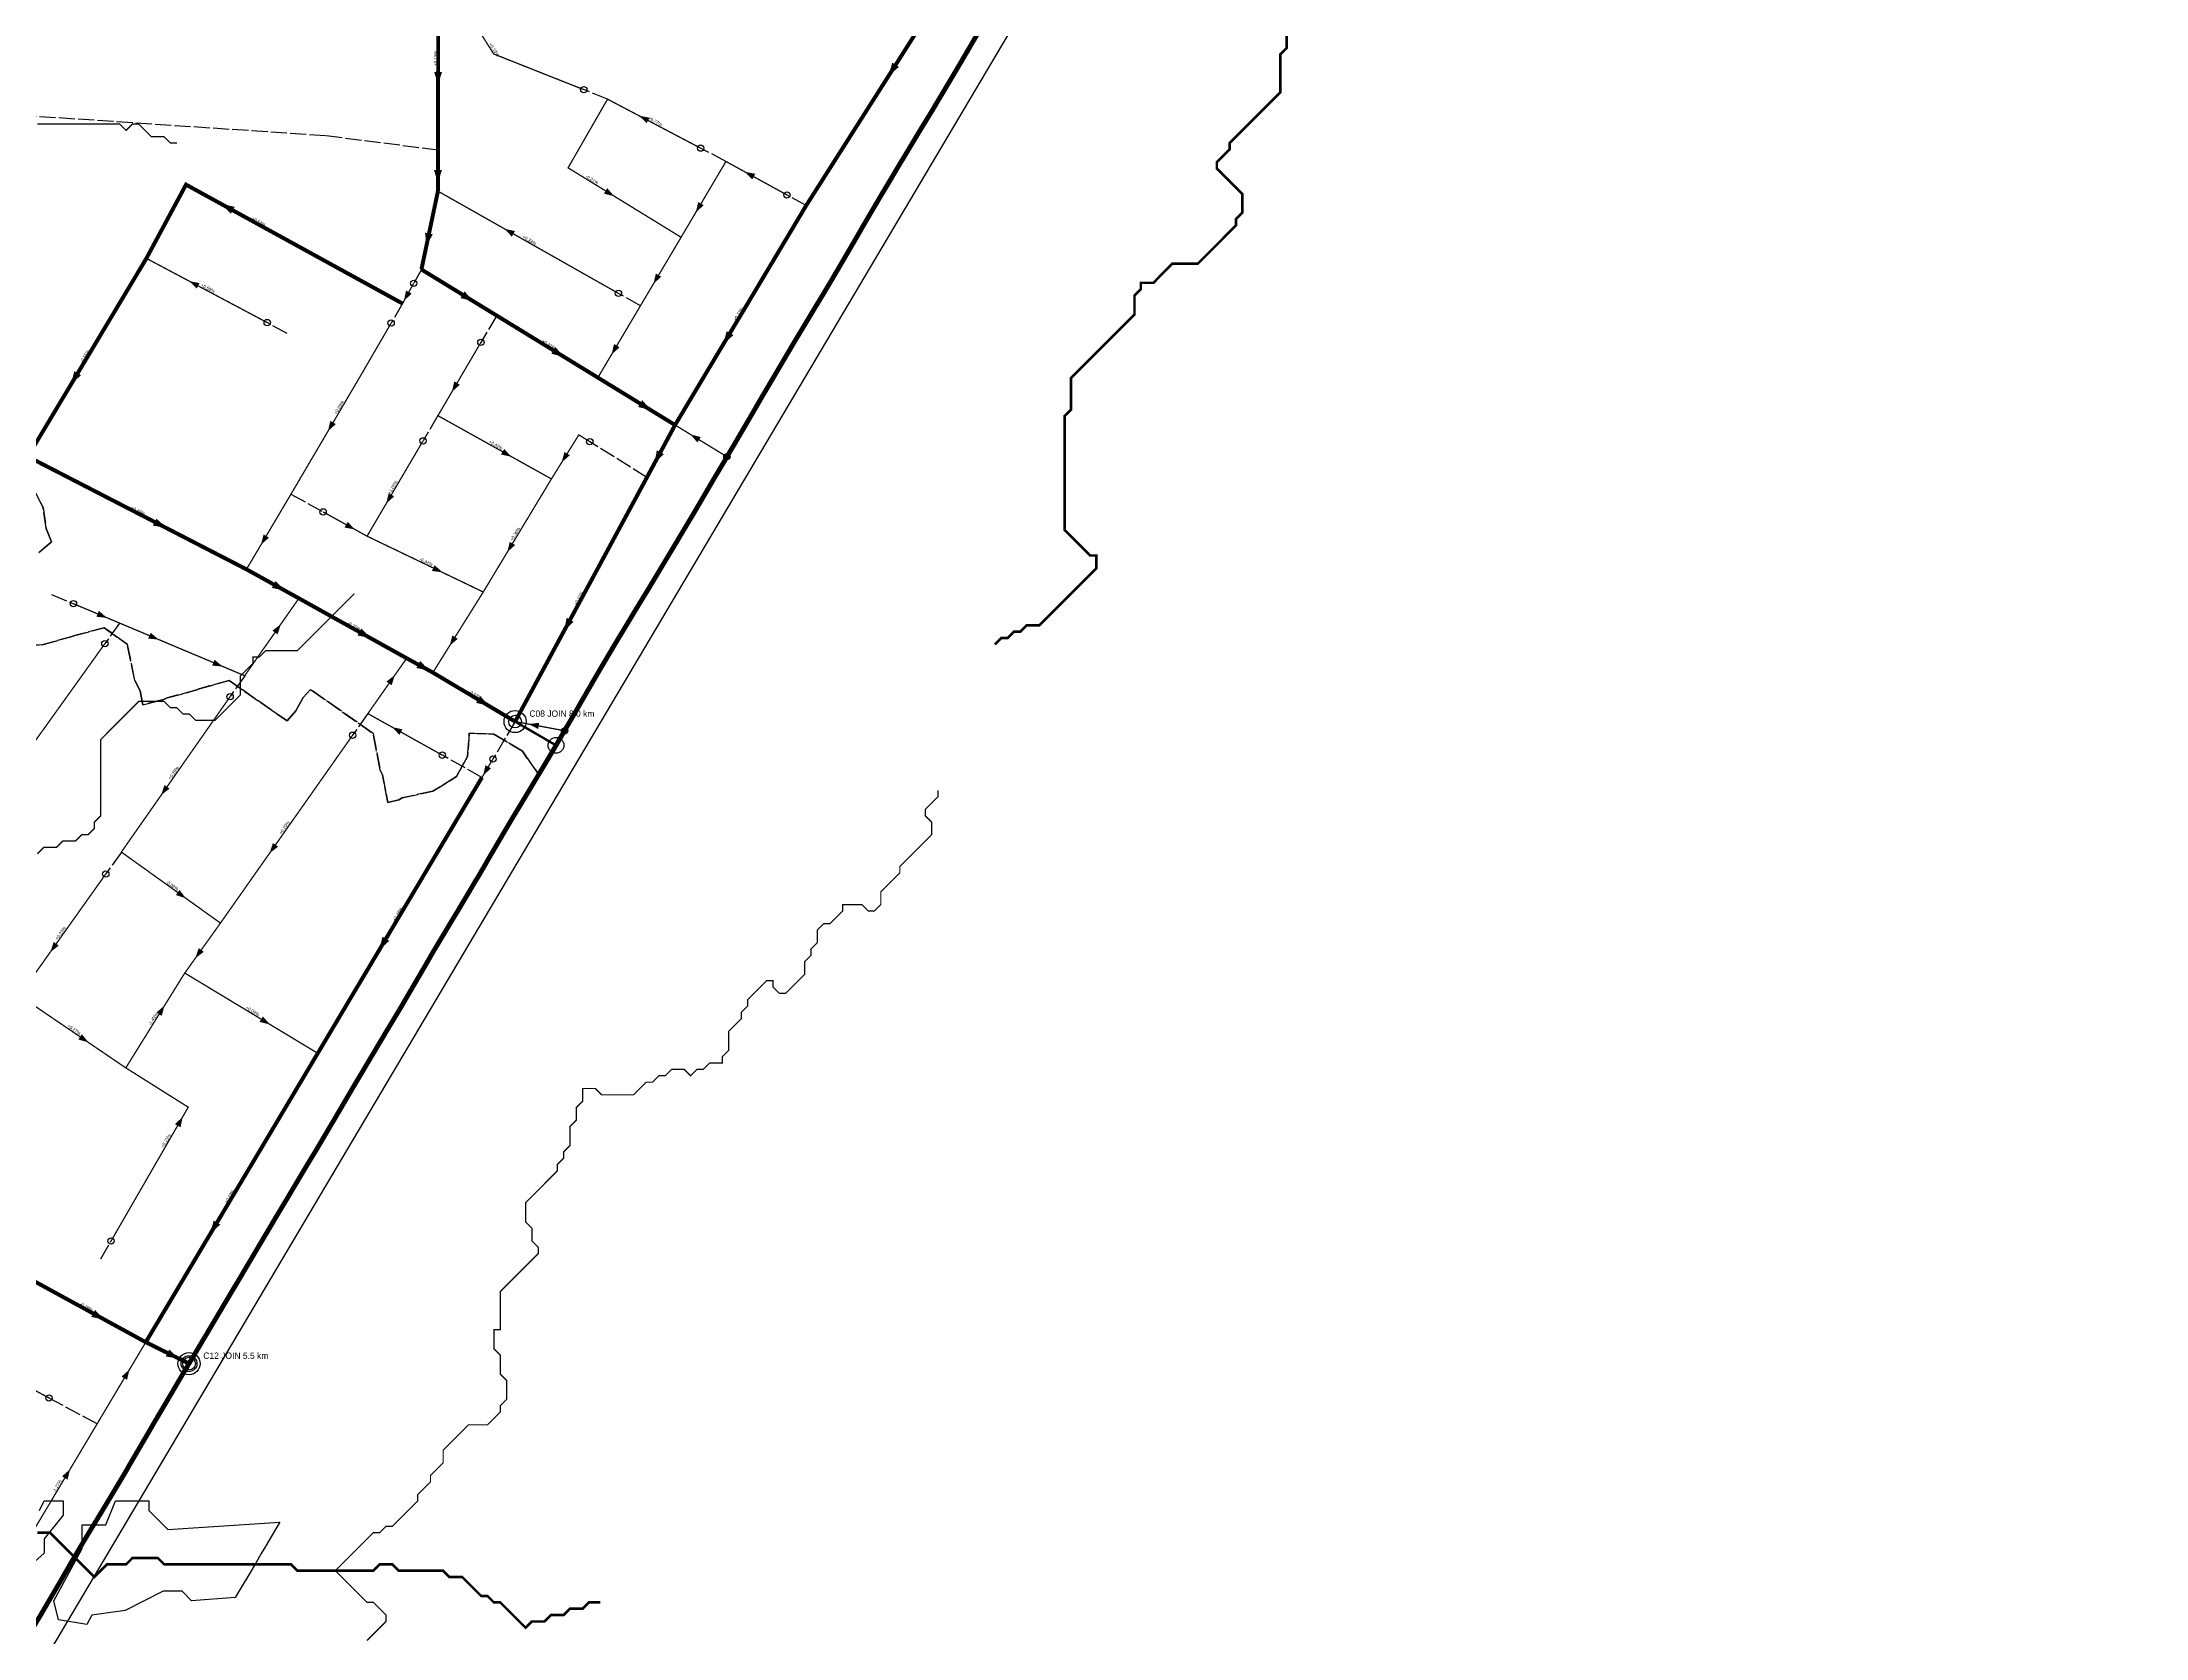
# Model space of a CAD drawing. Header units: metres. Extents: x 442821 to 452274, y 2561971 to 2571293.
# Drawn here: x 447174 to 448502, y 2565934 to 2566940 of the extents above; entities that cross this region are included whole.
import ezdxf
from ezdxf.enums import TextEntityAlignment as Align

# ---------------------------------------------------------------- set-up
doc = ezdxf.new("R2010")
doc.units = ezdxf.units.M
doc.header["$LTSCALE"] = 8
doc.linetypes.add('DASHDOT', pattern=[3.556, 2.54, -0.508, 0, -0.508])
doc.linetypes.add('DASHED', pattern=[1.524, 1.27, -0.254])
for name, color, linetype in [('A_ARROWS', 7, 'Continuous'), ('A_BRANCH', 7, 'Continuous'), ('A_BUILT_2006', 252, 'Continuous'), ('A_CATCHMENTS', 7, 'Continuous'), ('A_ENVELOPE', 3, 'Continuous'), ('A_GRADIENT', 8, 'Continuous'), ('A_HEAD_GAP', 8, 'Continuous'), ('A_HEADS', 8, 'Continuous'), ('A_JOIN_LINK', 6, 'Continuous'), ('A_LATERAL', 7, 'Continuous'), ('A_MAIN_PIPE', 5, 'Continuous'), ('A_OUTLET_LABEL', 7, 'Continuous'), ('A_OUTLETS', 7, 'Continuous'), ('A_STREAMS', 5, 'Continuous'), ('A_SUBMAIN', 7, 'Continuous'), ('A_WADI', 4, 'Continuous')]:
    doc.layers.add(name, color=color, linetype=linetype)

msp = doc.modelspace()

# ---------------------------------------------------------------- linework, layer by layer
at = {"layer": 'A_ARROWS', "color": 1}
for points in [[(447708.6, 2566918.9), (447710.8, 2566927), (447715, 2566924.3)], [(447424.3, 2566913.2), (447421.8, 2566921.2), (447426.8, 2566921.2)], [(447551.1, 2566893.5), (447557.7, 2566892.3), (447555.9, 2566888.8)], [(447424.2, 2566851.3), (447421.7, 2566859.3), (447426.7, 2566859.3)], [(447535.4, 2566842.8), (447528.9, 2566844.4), (447531, 2566847.9)], [(447617.8, 2566858.2), (447624.4, 2566856.9), (447622.5, 2566853.3)], [(447287.8, 2566837.8), (447296, 2566836.1), (447293.6, 2566831.7)], [(447586.9, 2566832.6), (447588.4, 2566839.1), (447591.9, 2566837.1)], [(447416.9, 2566811.5), (447416.1, 2566819.8), (447421, 2566818.8)], [(447466.3, 2566822.2), (447472.8, 2566820.8), (447470.8, 2566817.3)], [(447560.1, 2566787.5), (447561.7, 2566794), (447565.1, 2566792)], [(447267.3, 2566789.3), (447273.8, 2566788), (447272, 2566784.5)], [(447402.7, 2566776.7), (447404.1, 2566783.3), (447407.6, 2566781.4)], [(447446.5, 2566776.5), (447438.4, 2566778.6), (447441, 2566782.8)], [(447604.3, 2566749.6), (447606.3, 2566757.7), (447610.6, 2566755.2)], [(447503.8, 2566741.4), (447495.7, 2566743.5), (447498.3, 2566747.7)], [(447533.8, 2566743), (447535.3, 2566749.6), (447538.8, 2566747.5)], [(447192.8, 2566724.3), (447194.8, 2566732.5), (447199.1, 2566729.9)], [(447433, 2566719.4), (447434.5, 2566726), (447438, 2566723.9)], [(447558.6, 2566707.8), (447550.5, 2566709.9), (447553.1, 2566714.2)], [(447354.8, 2566694.6), (447356.3, 2566701.1), (447359.8, 2566699.1)], [(447583.5, 2566692.6), (447590, 2566690.9), (447587.9, 2566687.5)], [(447470.6, 2566678.5), (447464, 2566679.9), (447466, 2566683.4)], [(447502.3, 2566675), (447504, 2566681.5), (447507.4, 2566679.4)], [(447560.7, 2566674.2), (447562.3, 2566682.5), (447566.7, 2566680.1)], [(447391.6, 2566649), (447393.1, 2566655.5), (447396.6, 2566653.5)], [(447252.7, 2566633.6), (447244.4, 2566635.1), (447246.7, 2566639.5)], [(447371.9, 2566632.6), (447365.3, 2566633.9), (447367.3, 2566637.4)], [(447312.6, 2566623), (447314.2, 2566629.5), (447317.6, 2566627.5)], [(447467.9, 2566618.3), (447469.5, 2566624.8), (447472.9, 2566622.8)], [(447427.1, 2566605.6), (447420.4, 2566606.5), (447422.1, 2566610.1)], [(447327.6, 2566594.1), (447319.4, 2566595.8), (447321.8, 2566600.1)], [(447215.4, 2566576.9), (447208.8, 2566577.6), (447210.3, 2566581.3)], [(447248.1, 2566563.2), (447241.4, 2566563.8), (447243, 2566567.5)], [(447325.1, 2566572.9), (447323.1, 2566566.5), (447319.8, 2566568.8)], [(447381.7, 2566564.1), (447373.5, 2566565.8), (447375.9, 2566570.2)], [(447503.8, 2566568.7), (447505.4, 2566576.9), (447509.8, 2566574.5)], [(447431.6, 2566559.3), (447433.3, 2566565.8), (447436.7, 2566563.7)], [(447288.4, 2566546.2), (447281.8, 2566546.8), (447283.3, 2566550.5)], [(447397, 2566540.7), (447395, 2566534.4), (447391.7, 2566536.7)], [(447418.8, 2566543.6), (447410.6, 2566545.3), (447413, 2566549.7)], [(447456.5, 2566521.3), (447448.3, 2566523.3), (447450.9, 2566527.6)], [(447395.3, 2566508), (447401.8, 2566506.6), (447399.9, 2566503.1)], [(447481.5, 2566509.9), (447488.1, 2566510.7), (447487.4, 2566506.8)]]:
    msp.add_solid(points, dxfattribs=at)
at = {"layer": 'A_ARROWS', "color": 3}
for points in [[(447452.7, 2566477.5), (447454.2, 2566484), (447457.7, 2566482)], [(447249.6, 2566465.1), (447251.7, 2566471.5), (447254.9, 2566469.2)], [(447318, 2566428.5), (447320.1, 2566434.9), (447323.4, 2566432.6)], [(447265.2, 2566400), (447258.9, 2566402.1), (447261.2, 2566405.3)], [(447179.7, 2566366.1), (447181.8, 2566372.5), (447185, 2566370.2)], [(447271.2, 2566362.3), (447273.3, 2566368.6), (447276.5, 2566366.3)], [(447387.3, 2566367.6), (447389.2, 2566375.8), (447393.5, 2566373.2)], [(447251.7, 2566332.4), (447250, 2566325.9), (447246.6, 2566328)], [(447318.2, 2566320.5), (447311.7, 2566322.1), (447313.8, 2566325.5)], [(447203.8, 2566309.1), (447197.4, 2566311), (447199.6, 2566314.3)], [(447263.2, 2566262.2), (447261.8, 2566255.6), (447258.3, 2566257.6)], [(447280.7, 2566188.7), (447282.7, 2566196.8), (447286.9, 2566194.3)], [(447213.7, 2566134.4), (447205.5, 2566136), (447207.9, 2566140.4)], [(447229.6, 2566102.9), (447228.1, 2566096.4), (447224.6, 2566098.4)], [(447260.7, 2566109.8), (447252.5, 2566111.1), (447254.7, 2566115.5)], [(447192.1, 2566039.9), (447190.6, 2566033.4), (447187.1, 2566035.5)]]:
    msp.add_solid(points, dxfattribs=at)
at = {"layer": 'A_BRANCH', "color": 1, "linetype": 'DASHED', "const_width": 0.8}
for points in [[(447516.2, 2566910), (447459.4, 2566932.5), (447424.4, 2566987.8)], [(447538.1, 2566781.5), (447424.2, 2566846)], [(447520, 2566688), (447513.1, 2566692.3), (447495.8, 2566664.5)], [(447351.8, 2566643.7), (447379.5, 2566628.4)], [(447427, 2566490.3), (447380, 2566516.5)]]:
    msp.add_lwpolyline(points, dxfattribs=at)
at = {"layer": 'A_BRANCH', "color": 1, "const_width": 0.8}
for points in [[(447589.9, 2566873.1), (447531.2, 2566904)], [(447644.4, 2566843.6), (447605.9, 2566864.7)], [(447408.9, 2566787.9), (447401.9, 2566775.1)], [(447394.7, 2566762.8), (447375.3, 2566729.4), (447331.5, 2566654.9)], [(447451.3, 2566750.6), (447424.2, 2566704.4)], [(447414.8, 2566688.5), (447379.5, 2566628.4)]]:
    msp.add_lwpolyline(points, dxfattribs=at)
at = {"layer": 'A_BRANCH', "color": 3, "linetype": 'DASHED', "const_width": 0.8}
for points in [[(447214.1, 2566560.6), (447095.2, 2566394.7)], [(447293.1, 2566527.2), (447224.5, 2566429.2)], [(447370.4, 2566502.9), (447287, 2566384.4)], [(447458.9, 2566487.9), (447452, 2566476.3)], [(447214.7, 2566415.4), (447160.2, 2566338.7)], [(447178.9, 2566084.9), (447134.1, 2566109.1)]]:
    msp.add_lwpolyline(points, dxfattribs=at)
at = {"layer": 'A_BUILT_2006', "color": 252}
msp.add_lwpolyline([(444423.4, 2563343.2), (444431.5, 2563355.3), (444572.9, 2563267.8), (444295.2, 2562786.9), (444363.1, 2562577.1), (444377.7, 2562576.5), (444569.2, 2562604), (444800.1, 2562694.3), (445148.7, 2563361.2), (445469.4, 2563197.5), (445714.6, 2563159.3), (445807.5, 2563389.7), (445994.1, 2563715), (446180.6, 2564037.7), (446320.8, 2564284.9), (446551.4, 2564695.1), (447061.6, 2565726.9), (448013.4, 2567331.6), (448231.6, 2567243.7), (448332.3, 2567295.5), (448412.2, 2567436.6), (448449.9, 2567533.1), (448423.2, 2567661.3), (448638.9, 2567714.4)], dxfattribs=at)
at = {"layer": 'A_CATCHMENTS', "color": 1, "linetype": 'DASHED'}
for points in [[(447767, 2566949.3), (447760.8, 2566938.7), (447754.6, 2566928.1), (447748.4, 2566917.6), (447742, 2566906.9), (447735.1, 2566895.3), (447729.3, 2566885.9), (447723.9, 2566876.9), (447716.8, 2566865.1), (447716.6, 2566864.9), (447710.4, 2566854.4), (447704.1, 2566843.9), (447698.8, 2566834.9), (447691.7, 2566822.8), (447689.6, 2566819.1), (447685.6, 2566812.2), (447679.4, 2566801.6), (447673.2, 2566791), (447669.9, 2566785.5), (447667.9, 2566782.1), (447660.5, 2566769.9), (447654.2, 2566759.4), (447649.3, 2566751.3), (447641.7, 2566738.4), (447635.5, 2566727.9), (447628, 2566715.2), (447623.1, 2566706.7), (447616.9, 2566696.1), (447610.7, 2566685.5), (447606.6, 2566678.6), (447606.5, 2566678.5), (447606.3, 2566678), (447598.2, 2566664.4), (447592, 2566653.8), (447585.8, 2566643.2), (447578.9, 2566631.7), (447573.2, 2566622.1), (447566.9, 2566611.6), (447563.6, 2566606.1), (447560.6, 2566601.1), (447557.1, 2566595.3), (447547.8, 2566580.1), (447541.5, 2566569.6), (447535.4, 2566559.5), (447533.3, 2566555.9), (447529, 2566548.7), (447522.8, 2566538.1), (447513.8, 2566522.5), (447510.6, 2566516.9), (447504.4, 2566506.3), (447504.1, 2566505.7), (447498.2, 2566495.6), (447498.1, 2566495.5), (447494.7, 2566489.7), (447493.1, 2566487), (447487.8, 2566478.1), (447477.5, 2566492.8), (447459.4, 2566503.6), (447444, 2566504.1), (447442.9, 2566489.5), (447435.9, 2566476.8), (447421, 2566467.6), (447401.6, 2566463.3), (447399.5, 2566462.2), (447392.5, 2566460.4), (447389.3, 2566477.9), (447387.7, 2566480.9), (447383.3, 2566504), (447343.9, 2566531.7), (447339.1, 2566526.7), (447334.5, 2566518.3), (447329, 2566511.9), (447292.5, 2566537.4), (447273, 2566532), (447272.2, 2566531.4), (447253.5, 2566526.5), (447251.1, 2566525.3), (447238.1, 2566522), (447236.3, 2566530.8), (447232.9, 2566537.4), (447228.1, 2566560.3), (447213.6, 2566570.7), (447194.3, 2566565.5), (447194, 2566565.3), (447174.6, 2566559.9), (447150.3, 2566559.2)], [(447172.5, 2566618.1), (447180.5, 2566624.9), (447177.1, 2566633.3), (447175.1, 2566646.4), (447166.4, 2566663.6)]]:
    msp.add_lwpolyline(points, dxfattribs=at)
at = {"layer": 'A_CATCHMENTS', "color": 3, "linetype": 'DASHED'}
for points in [[(447166.4, 2566663.6), (447175.1, 2566646.4), (447177.1, 2566633.3), (447180.5, 2566624.9), (447172.5, 2566618.1)], [(447150.3, 2566559.2), (447174.6, 2566559.9), (447194, 2566565.3), (447194.3, 2566565.5), (447213.6, 2566570.7), (447228.1, 2566560.3), (447232.9, 2566537.4), (447236.3, 2566530.8), (447238.1, 2566522), (447251.1, 2566525.3), (447253.5, 2566526.5), (447272.2, 2566531.4), (447273, 2566532), (447292.5, 2566537.4), (447329, 2566511.9), (447334.5, 2566518.3), (447339.1, 2566526.7), (447343.9, 2566531.7), (447383.3, 2566504), (447387.7, 2566480.9), (447389.3, 2566477.9), (447392.5, 2566460.4), (447399.5, 2566462.2), (447401.6, 2566463.3), (447421, 2566467.6), (447435.9, 2566476.8), (447442.9, 2566489.5), (447444, 2566504.1), (447459.4, 2566503.6), (447477.5, 2566492.8), (447487.8, 2566478.1), (447485.6, 2566474.5), (447479.3, 2566464), (447477.8, 2566461.5), (447470.8, 2566449.9), (447466.7, 2566443), (447460.5, 2566432.4), (447455.8, 2566424.4), (447454.4, 2566421.9), (447449.4, 2566413.3), (447448.1, 2566411.3), (447444, 2566404.3), (447435.6, 2566390.2), (447435.5, 2566390.1), (447429.2, 2566379.6), (447421.4, 2566366.6), (447416.8, 2566358.6), (447410.6, 2566348), (447404.4, 2566337.4), (447401.2, 2566331.9), (447392.8, 2566317.9), (447391.8, 2566316.3), (447385.5, 2566305.7), (447378.6, 2566294.1), (447377.8, 2566292.7), (447373, 2566284.7), (447366.8, 2566274.2), (447360.6, 2566263.6), (447357.5, 2566258.3), (447355.4, 2566254.8), (447348.1, 2566242.4), (447341.7, 2566231.9), (447336.4, 2566223), (447329.2, 2566210.9), (447322.9, 2566200.4), (447317.2, 2566190.8), (447310.4, 2566179.3), (447304.1, 2566168.7), (447297.9, 2566158.2), (447294.1, 2566151.9), (447285.3, 2566137.1), (447279.1, 2566126.6), (447271.3, 2566113.5), (447269, 2566109.6), (447267.2, 2566106.6), (447266.5, 2566105.5), (447264.2, 2566101.6), (447260.3, 2566095), (447254.1, 2566084.4), (447244.8, 2566068.7), (447241.7, 2566063.3), (447235.5, 2566052.7), (447229.3, 2566042.1), (447226.7, 2566037.5), (447223.1, 2566031.5), (447217.1, 2566021.5), (447210.4, 2566010.4), (447204.3, 2566000.4), (447204, 2565999.9), (447198.3, 2565990.4), (447192.7, 2565980.9), (447191.6, 2565979), (447185.5, 2565968.4), (447179.7, 2565958.5), (447174.2, 2565949.1)]]:
    msp.add_lwpolyline(points, dxfattribs=at)
at = {"layer": 'A_ENVELOPE', "color": 3}
msp.add_lwpolyline([(447767, 2566949.3), (447760.8, 2566938.7), (447754.6, 2566928.1), (447748.4, 2566917.6), (447742, 2566906.9), (447735.1, 2566895.3), (447729.3, 2566885.9), (447723.9, 2566876.9), (447716.8, 2566865.1), (447716.6, 2566864.9), (447710.4, 2566854.4), (447704.1, 2566843.9), (447698.8, 2566834.9), (447691.7, 2566822.8), (447689.6, 2566819.1), (447685.6, 2566812.2), (447679.4, 2566801.6), (447673.2, 2566791), (447669.9, 2566785.5), (447667.9, 2566782.1), (447660.5, 2566769.9), (447654.2, 2566759.4), (447649.3, 2566751.3), (447641.7, 2566738.4), (447635.5, 2566727.9), (447628, 2566715.2), (447623.1, 2566706.7), (447616.9, 2566696.1), (447610.7, 2566685.5), (447606.6, 2566678.6), (447606.5, 2566678.5), (447606.3, 2566678), (447598.2, 2566664.4), (447592, 2566653.8), (447585.8, 2566643.2), (447578.9, 2566631.7), (447573.2, 2566622.1), (447566.9, 2566611.6), (447563.6, 2566606.1), (447560.6, 2566601.1), (447557.1, 2566595.3), (447547.8, 2566580.1), (447541.5, 2566569.6), (447535.4, 2566559.5), (447533.3, 2566555.9), (447529, 2566548.7), (447522.8, 2566538.1), (447513.8, 2566522.5), (447510.6, 2566516.9), (447504.4, 2566506.3), (447504.1, 2566505.7), (447498.2, 2566495.6), (447498.1, 2566495.5), (447494.7, 2566489.7), (447493.1, 2566487), (447485.6, 2566474.5), (447479.3, 2566464), (447477.8, 2566461.5), (447470.8, 2566449.9), (447466.7, 2566443), (447460.5, 2566432.4), (447455.8, 2566424.4), (447454.4, 2566421.9), (447449.4, 2566413.3), (447448.1, 2566411.3), (447444, 2566404.3), (447435.6, 2566390.2), (447435.5, 2566390.1), (447429.2, 2566379.6), (447421.4, 2566366.6), (447416.8, 2566358.6), (447410.6, 2566348), (447404.4, 2566337.4), (447401.2, 2566331.9), (447392.8, 2566317.9), (447391.8, 2566316.3), (447385.5, 2566305.7), (447378.6, 2566294.1), (447377.8, 2566292.7), (447373, 2566284.7), (447366.8, 2566274.2), (447360.6, 2566263.6), (447357.5, 2566258.3), (447355.4, 2566254.8), (447348.1, 2566242.4), (447341.7, 2566231.9), (447336.4, 2566223), (447329.2, 2566210.9), (447322.9, 2566200.4), (447317.2, 2566190.8), (447310.4, 2566179.3), (447304.1, 2566168.7), (447297.9, 2566158.2), (447294.1, 2566151.9), (447285.3, 2566137.1), (447279.1, 2566126.6), (447271.3, 2566113.5), (447269, 2566109.6), (447267.2, 2566106.6), (447266.5, 2566105.5), (447264.2, 2566101.6), (447260.3, 2566095), (447254.1, 2566084.4), (447244.8, 2566068.7), (447241.7, 2566063.3), (447235.5, 2566052.7), (447229.3, 2566042.1), (447226.7, 2566037.5), (447223.1, 2566031.5), (447217.1, 2566021.5), (447210.4, 2566010.4), (447204.3, 2566000.4), (447204, 2565999.9), (447198.3, 2565990.4), (447192.7, 2565980.9), (447191.6, 2565979), (447185.5, 2565968.4), (447179.7, 2565958.5), (447174.2, 2565949.1)], dxfattribs=at)
at = {"layer": 'A_HEAD_GAP', "color": 8, "linetype": 'DASHED'}
for points in [[(447424.3, 2566871.8), (447353.3, 2566880.9), (447101.9, 2566897.7), (447040.1, 2566900.2)], [(447531.2, 2566904), (447516.2, 2566910)], [(447605.9, 2566864.7), (447589.9, 2566873.1)], [(447656.5, 2566836.9), (447644.4, 2566843.6)], [(447413.8, 2566796.6), (447408.9, 2566787.9)], [(447551.9, 2566773.6), (447538.1, 2566781.5)], [(447401.9, 2566775.1), (447394.7, 2566762.8)], [(447461.3, 2566767.5), (447451.3, 2566750.6)], [(447329.1, 2566756.3), (447316.5, 2566763.1)], [(447424.2, 2566704.4), (447414.8, 2566688.5)], [(447556, 2566665.4), (447520, 2566688)], [(447331.5, 2566654.9), (447351.8, 2566643.7)], [(447180.5, 2566591.6), (447194.3, 2566585.8)], [(447223.4, 2566573.6), (447214.1, 2566560.6)], [(447302.3, 2566540.4), (447293.1, 2566527.2)], [(447380, 2566516.5), (447370.4, 2566502.9)], [(447472.9, 2566511.5), (447458.9, 2566487.9)], [(447452, 2566476.3), (447427, 2566490.3)], [(447224.5, 2566429.2), (447214.7, 2566415.4)], [(447211.5, 2566172.6), (447218, 2566183.9)], [(447209.2, 2566068.6), (447178.9, 2566084.9)]]:
    msp.add_lwpolyline(points, dxfattribs=at)
at = {"layer": 'A_HEADS', "color": 1}
for centre in [(447516.2, 2566910), (447589.9, 2566873.1), (447644.4, 2566843.6), (447408.9, 2566787.9), (447538.1, 2566781.5), (447316.5, 2566763.1), (447394.7, 2566762.8), (447451.3, 2566750.6), (447414.8, 2566688.5), (447520, 2566688), (447606.5, 2566678.5), (447351.8, 2566643.7), (447194.3, 2566585.8), (447504.1, 2566505.7), (447427, 2566490.3)]:
    msp.add_circle(centre, 2, dxfattribs=at)
at = {"layer": 'A_HEADS', "color": 3}
for centre in [(447214.1, 2566560.6), (447293.1, 2566527.2), (447370.4, 2566502.9), (447458.9, 2566487.9), (447214.7, 2566415.4), (447218, 2566183.9), (447178.9, 2566084.9)]:
    msp.add_circle(centre, 2, dxfattribs=at)
at = {"layer": 'A_JOIN_LINK', "color": 6, "const_width": 1.5}
for points in [[(447472.9, 2566511.5), (447498.7, 2566496.5)], [(447267.2, 2566106.6), (447267.2, 2566106.6)]]:
    msp.add_lwpolyline(points, dxfattribs=at)
at = {"layer": 'A_JOIN_LINK', "color": 6}
for centre in [(447498.7, 2566496.5), (447267.2, 2566106.6)]:
    msp.add_circle(centre, 5, dxfattribs=at)
at = {"layer": 'A_LATERAL', "color": 1, "linetype": 'DASHDOT', "const_width": 0.8}
for points in [[(447531.2, 2566904), (447506.3, 2566860.7), (447577.6, 2566816.9)], [(447379.5, 2566628.4), (447452.8, 2566593.2)], [(447302.3, 2566540.4), (447336.5, 2566589.2)], [(447223.4, 2566573.6), (447258.5, 2566558.8)], [(447380, 2566516.5), (447404.5, 2566551.4)]]:
    msp.add_lwpolyline(points, dxfattribs=at)
at = {"layer": 'A_LATERAL', "color": 1, "const_width": 0.8}
for points in [[(447605.9, 2566864.7), (447577.6, 2566816.9)], [(447316.5, 2566763.1), (447240.3, 2566803.6)], [(447606.5, 2566678.5), (447573.8, 2566698.5)], [(447194.3, 2566585.8), (447223.4, 2566573.6)], [(447258.5, 2566558.8), (447302.3, 2566540.4)], [(447504.1, 2566505.7), (447472.9, 2566511.5)]]:
    msp.add_lwpolyline(points, dxfattribs=at)
at = {"layer": 'A_LATERAL', "color": 1, "linetype": 'DASHED', "const_width": 0.8}
for points in [[(447577.6, 2566816.9), (447551.9, 2566773.6)], [(447551.9, 2566773.6), (447525.1, 2566728.4)], [(447424.2, 2566704.4), (447495.8, 2566664.5)], [(447495.8, 2566664.5), (447452.8, 2566593.2)], [(447331.5, 2566654.9), (447303.4, 2566607.5)], [(447452.8, 2566593.2), (447421, 2566542.4)]]:
    msp.add_lwpolyline(points, dxfattribs=at)
at = {"layer": 'A_LATERAL', "color": 3, "linetype": 'DASHDOT', "const_width": 0.8}
for points in [[(447224.5, 2566429.2), (447287, 2566384.4)], [(447227.3, 2566293.1), (447264.5, 2566352.9)], [(447209.2, 2566068.6), (447239.9, 2566120.1)], [(447161.4, 2565988.4), (447209.2, 2566068.6)]]:
    msp.add_lwpolyline(points, dxfattribs=at)
at = {"layer": 'A_LATERAL', "color": 3, "linetype": 'DASHED', "const_width": 0.8}
for points in [[(447287, 2566384.4), (447264.5, 2566352.9)], [(447264.5, 2566352.9), (447348.4, 2566302.3)], [(447160.2, 2566338.7), (447227.3, 2566293.1)], [(447218, 2566183.9), (447266.7, 2566268.3), (447227.3, 2566293.1)]]:
    msp.add_lwpolyline(points, dxfattribs=at)
at = {"layer": 'A_MAIN_PIPE', "color": 5, "const_width": 3}
msp.add_lwpolyline([(447767, 2566949.3), (447760.8, 2566938.7), (447754.6, 2566928.1), (447748.4, 2566917.6), (447742, 2566906.9), (447735.1, 2566895.3), (447729.3, 2566885.9), (447723.9, 2566876.9), (447716.8, 2566865.1), (447716.6, 2566864.9), (447710.4, 2566854.4), (447704.1, 2566843.9), (447698.8, 2566834.9), (447691.7, 2566822.8), (447689.6, 2566819.1), (447685.6, 2566812.2), (447679.4, 2566801.6), (447673.2, 2566791), (447669.9, 2566785.5), (447667.9, 2566782.1), (447660.5, 2566769.9), (447654.2, 2566759.4), (447649.3, 2566751.3), (447641.7, 2566738.4), (447635.5, 2566727.9), (447628, 2566715.2), (447623.1, 2566706.7), (447616.9, 2566696.1), (447610.7, 2566685.5), (447606.6, 2566678.6), (447606.3, 2566678), (447598.2, 2566664.4), (447592, 2566653.8), (447585.8, 2566643.2), (447578.9, 2566631.7), (447573.2, 2566622.1), (447566.9, 2566611.6), (447563.6, 2566606.1), (447560.6, 2566601.1), (447557.1, 2566595.3), (447547.8, 2566580.1), (447541.5, 2566569.6), (447535.4, 2566559.5), (447533.3, 2566555.9), (447529, 2566548.7), (447522.8, 2566538.1), (447513.8, 2566522.5), (447510.6, 2566516.9), (447504.4, 2566506.3), (447498.2, 2566495.6), (447498.1, 2566495.5), (447494.7, 2566489.7), (447493.1, 2566487), (447485.6, 2566474.5), (447479.3, 2566464), (447477.8, 2566461.5), (447470.8, 2566449.9), (447466.7, 2566443), (447460.5, 2566432.4), (447455.8, 2566424.4), (447454.4, 2566421.9), (447449.4, 2566413.3), (447448.1, 2566411.3), (447444, 2566404.3), (447435.6, 2566390.2), (447435.5, 2566390.1), (447429.2, 2566379.6), (447421.4, 2566366.6), (447416.8, 2566358.6), (447410.6, 2566348), (447404.4, 2566337.4), (447401.2, 2566331.9), (447392.8, 2566317.9), (447391.8, 2566316.3), (447385.5, 2566305.7), (447378.6, 2566294.1), (447377.8, 2566292.7), (447373, 2566284.7), (447366.8, 2566274.2), (447360.6, 2566263.6), (447357.5, 2566258.3), (447355.4, 2566254.8), (447348.1, 2566242.4), (447341.7, 2566231.9), (447336.4, 2566223), (447329.2, 2566210.9), (447322.9, 2566200.4), (447317.2, 2566190.8), (447310.4, 2566179.3), (447304.1, 2566168.7), (447297.9, 2566158.2), (447294.1, 2566151.9), (447285.3, 2566137.1), (447279.1, 2566126.6), (447271.3, 2566113.5), (447269, 2566109.6), (447266.5, 2566105.5), (447264.2, 2566101.6), (447260.3, 2566095), (447254.1, 2566084.4), (447244.8, 2566068.7), (447241.7, 2566063.3), (447235.5, 2566052.7), (447229.3, 2566042.1), (447226.7, 2566037.5), (447223.1, 2566031.5), (447217.1, 2566021.5), (447210.4, 2566010.4), (447204.3, 2566000.4), (447204, 2565999.9), (447198.3, 2565990.4), (447192.7, 2565980.9), (447191.6, 2565979), (447185.5, 2565968.4), (447179.7, 2565958.5), (447174.2, 2565949.1), (447173, 2565947.1), (447166.7, 2565936.6)], dxfattribs=at)
at = {"layer": 'A_OUTLETS', "color": 5}
for centre, radius in [((447472.9, 2566511.5), 7), ((447472.9, 2566511.5), 4), ((447267.2, 2566106.6), 7), ((447267.2, 2566106.6), 4)]:
    msp.add_circle(centre, radius, dxfattribs=at)
at = {"layer": 'A_STREAMS', "color": 5}
for points, const_width in [([(447959.6, 2566944.3), (447959.6, 2566940.3), (447959.6, 2566936.3), (447955.6, 2566932.3), (447955.6, 2566928.3), (447955.6, 2566924.3), (447955.6, 2566920.3), (447955.6, 2566916.3), (447955.6, 2566912.3), (447955.6, 2566908.3), (447951.6, 2566904.3), (447947.6, 2566900.3), (447943.6, 2566896.3), (447939.6, 2566892.3), (447935.6, 2566888.3), (447931.6, 2566884.3), (447927.6, 2566880.3), (447923.6, 2566876.3), (447923.6, 2566872.3), (447919.6, 2566868.3), (447915.6, 2566864.3), (447915.6, 2566860.3), (447919.6, 2566856.3), (447923.6, 2566852.3), (447927.6, 2566848.3), (447931.6, 2566844.3), (447931.6, 2566840.3), (447931.6, 2566836.3), (447931.6, 2566832.3), (447927.6, 2566828.3), (447927.6, 2566824.3), (447923.6, 2566820.3), (447919.6, 2566816.3), (447915.6, 2566812.3), (447911.6, 2566808.3), (447907.6, 2566804.3), (447903.6, 2566800.3), (447899.6, 2566800.3), (447895.6, 2566800.3), (447891.6, 2566800.3), (447887.6, 2566800.3), (447883.6, 2566796.3), (447879.6, 2566792.3), (447875.6, 2566788.2), (447871.6, 2566788.2), (447867.6, 2566788.2), (447867.6, 2566784.2), (447863.6, 2566780.2), (447863.6, 2566776.2), (447863.6, 2566772.2), (447863.6, 2566768.2), (447859.6, 2566764.2), (447855.6, 2566760.2), (447851.6, 2566756.2), (447847.6, 2566752.2), (447843.6, 2566748.2), (447839.6, 2566744.2), (447835.6, 2566740.2), (447831.6, 2566736.2), (447827.6, 2566732.2), (447823.6, 2566728.2), (447823.6, 2566724.2), (447823.6, 2566720.2), (447823.6, 2566716.2), (447823.6, 2566712.2), (447823.6, 2566708.2), (447819.6, 2566704.2), (447819.6, 2566700.2), (447819.6, 2566696.2), (447819.6, 2566692.2), (447819.6, 2566688.2), (447819.6, 2566684.2), (447819.6, 2566680.2), (447819.6, 2566676.2), (447819.6, 2566672.2), (447819.6, 2566668.2), (447819.6, 2566664.2), (447819.6, 2566660.2), (447819.6, 2566656.2), (447819.6, 2566652.2), (447819.6, 2566648.2), (447819.6, 2566644.2), (447819.6, 2566640.2), (447819.6, 2566636.2), (447819.6, 2566632.2), (447823.6, 2566628.2), (447827.6, 2566624.2), (447831.6, 2566620.2), (447835.6, 2566616.2), (447839.6, 2566616.2), (447839.6, 2566612.2), (447839.6, 2566608.2), (447835.6, 2566604.2), (447831.6, 2566600.2), (447827.6, 2566596.2), (447823.6, 2566592.2), (447819.6, 2566588.2), (447815.6, 2566584.2), (447811.6, 2566580.2), (447807.6, 2566576.2), (447803.6, 2566572.2), (447799.6, 2566572.2), (447795.6, 2566572.2), (447791.6, 2566568.2), (447787.6, 2566568.2), (447783.6, 2566564.2), (447779.6, 2566564.2), (447775.6, 2566560.2)], 1.6), ([(447259.5, 2566876.3), (447255.5, 2566876.3), (447251.5, 2566880.3), (447247.5, 2566880.3), (447243.5, 2566880.3), (447239.5, 2566884.3), (447235.5, 2566888.3), (447231.5, 2566888.3), (447227.5, 2566884.3), (447223.5, 2566888.3), (447219.5, 2566888.3), (447215.5, 2566888.3), (447211.5, 2566888.3), (447207.5, 2566888.3), (447203.5, 2566888.3), (447199.5, 2566888.3), (447195.5, 2566888.3), (447191.5, 2566888.3), (447187.5, 2566888.3), (447183.5, 2566888.3), (447179.5, 2566888.3), (447175.5, 2566888.3), (447171.5, 2566888.3)], 0.8), ([(447371.5, 2566592.2), (447367.5, 2566588.2), (447363.5, 2566584.2), (447359.5, 2566580.2), (447355.5, 2566576.2), (447351.5, 2566572.2), (447347.5, 2566568.2), (447343.5, 2566564.2), (447339.5, 2566560.2), (447335.5, 2566556.2), (447331.5, 2566556.2), (447327.5, 2566556.2), (447323.5, 2566556.2), (447319.5, 2566556.2), (447315.5, 2566556.2), (447311.5, 2566552.2), (447307.5, 2566552.2), (447307.5, 2566548.2), (447303.5, 2566544.2), (447299.5, 2566540.2), (447299.5, 2566536.2), (447299.5, 2566532.2), (447299.5, 2566528.2), (447295.5, 2566524.2), (447291.5, 2566520.2), (447287.5, 2566516.2), (447283.5, 2566512.2), (447279.5, 2566512.2), (447275.5, 2566512.2), (447271.5, 2566512.2), (447267.5, 2566516.2), (447263.5, 2566516.2), (447259.5, 2566520.2), (447255.5, 2566520.2), (447251.5, 2566524.2), (447247.5, 2566524.2), (447243.5, 2566524.2), (447239.5, 2566524.2), (447235.5, 2566524.2), (447231.5, 2566520.2), (447227.5, 2566516.2), (447223.5, 2566512.2), (447219.5, 2566508.2), (447215.5, 2566504.2), (447211.5, 2566500.1), (447211.5, 2566496.1), (447211.5, 2566492.1), (447211.5, 2566488.1), (447211.5, 2566484.1), (447211.5, 2566480.1), (447211.5, 2566476.1), (447211.5, 2566472.1), (447211.5, 2566468.1), (447211.5, 2566464.1), (447211.5, 2566460.1), (447211.5, 2566456.1), (447211.5, 2566452.1), (447207.5, 2566448.1), (447207.5, 2566444.1), (447203.5, 2566440.1), (447199.5, 2566440.1), (447195.5, 2566436.1), (447191.5, 2566436.1), (447187.5, 2566436.1), (447183.5, 2566432.1), (447179.5, 2566432.1), (447175.5, 2566432.1), (447171.5, 2566428.1)], 0.8), ([(447739.6, 2566468.1), (447739.6, 2566464.1), (447735.6, 2566460.1), (447731.6, 2566456.1), (447731.6, 2566452.1), (447735.6, 2566448.1), (447735.6, 2566444.1), (447735.6, 2566440.1), (447731.6, 2566436.1), (447727.6, 2566432.1), (447723.6, 2566428.1), (447719.6, 2566424.1), (447715.6, 2566420.1), (447715.6, 2566416.1), (447711.6, 2566412.1), (447707.6, 2566408.1), (447703.6, 2566404.1), (447703.6, 2566400.1), (447703.6, 2566396.1), (447699.6, 2566392.1), (447695.6, 2566392.1), (447691.6, 2566396.1), (447687.6, 2566396.1), (447683.6, 2566396.1), (447679.6, 2566396.1), (447679.6, 2566392.1), (447675.6, 2566388.1), (447671.6, 2566384.1), (447667.6, 2566384.1), (447663.6, 2566380.1), (447663.6, 2566376.1), (447663.6, 2566372.1), (447659.6, 2566368.1), (447659.6, 2566364.1), (447655.6, 2566360.1), (447655.6, 2566356.1), (447655.6, 2566352.1), (447651.6, 2566348.1), (447647.6, 2566344.1), (447643.6, 2566340.1), (447639.6, 2566340.1), (447635.6, 2566344.1), (447635.6, 2566348.1), (447631.6, 2566348.1), (447627.6, 2566344.1), (447623.6, 2566340.1), (447619.6, 2566336.1), (447619.6, 2566332.1), (447615.6, 2566328.1), (447615.6, 2566324.1), (447611.6, 2566320.1), (447607.6, 2566316.1), (447607.6, 2566312.1), (447607.6, 2566308.1), (447607.6, 2566304.1), (447603.6, 2566300.1), (447603.6, 2566296.1), (447599.6, 2566296.1), (447595.6, 2566296.1), (447591.6, 2566292.1), (447587.6, 2566292.1), (447583.6, 2566288.1), (447579.6, 2566292.1), (447575.6, 2566292.1), (447571.6, 2566292.1), (447567.6, 2566288.1), (447563.6, 2566288.1), (447559.6, 2566284.1), (447555.6, 2566284.1), (447551.6, 2566280.1), (447547.6, 2566276.1), (447543.6, 2566276.1), (447539.6, 2566276.1), (447535.5, 2566276.1), (447531.5, 2566276.1), (447527.5, 2566276.1), (447523.5, 2566280.1), (447519.5, 2566280.1), (447515.5, 2566280.1), (447515.5, 2566276.1), (447515.5, 2566272.1), (447511.5, 2566268.1), (447511.5, 2566264.1), (447511.5, 2566260.1), (447507.5, 2566256.1), (447507.5, 2566252.1), (447507.5, 2566248.1), (447507.5, 2566244.1), (447503.5, 2566240.1), (447503.5, 2566236.1), (447499.5, 2566232.1), (447499.5, 2566228.1), (447495.5, 2566224.1), (447491.5, 2566220.1), (447487.5, 2566216), (447483.5, 2566212), (447479.5, 2566208), (447479.5, 2566204), (447479.5, 2566200), (447479.5, 2566196), (447483.5, 2566192), (447483.5, 2566188), (447483.5, 2566184), (447487.5, 2566180), (447487.5, 2566176), (447483.5, 2566172), (447479.5, 2566168), (447475.5, 2566164), (447471.5, 2566160), (447467.5, 2566156), (447463.5, 2566152), (447463.5, 2566148), (447463.5, 2566144), (447463.5, 2566140), (447463.5, 2566136), (447463.5, 2566132), (447463.5, 2566128), (447459.5, 2566128), (447459.5, 2566124), (447459.5, 2566120), (447459.5, 2566116), (447463.5, 2566112), (447463.5, 2566108), (447463.5, 2566104), (447463.5, 2566100), (447467.5, 2566096), (447467.5, 2566092), (447467.5, 2566088), (447467.5, 2566084), (447463.5, 2566080), (447463.5, 2566076), (447459.5, 2566072), (447455.5, 2566068), (447451.5, 2566068), (447447.5, 2566068), (447443.5, 2566068), (447439.5, 2566064), (447435.5, 2566060), (447431.5, 2566056), (447427.5, 2566052), (447427.5, 2566048), (447427.5, 2566044), (447423.5, 2566040), (447419.5, 2566036), (447419.5, 2566032), (447415.5, 2566028), (447411.5, 2566024), (447411.5, 2566020), (447407.5, 2566016), (447403.5, 2566012), (447399.5, 2566008), (447395.5, 2566004), (447391.5, 2566004), (447387.5, 2566000), (447383.5, 2566000), (447379.5, 2565996), (447375.5, 2565992), (447371.5, 2565988), (447367.5, 2565984), (447363.5, 2565980), (447359.5, 2565976)], 0.8), ([(447359.5, 2565976), (447355.5, 2565976), (447351.5, 2565976), (447347.5, 2565976), (447343.5, 2565976), (447339.5, 2565976), (447335.5, 2565976), (447331.5, 2565980), (447327.5, 2565980), (447323.5, 2565980), (447319.5, 2565980), (447315.5, 2565980), (447311.5, 2565980), (447307.5, 2565980), (447303.5, 2565980), (447299.5, 2565980), (447295.5, 2565980), (447291.5, 2565980), (447287.5, 2565980), (447283.5, 2565980), (447279.5, 2565980), (447275.5, 2565980), (447271.5, 2565980), (447267.5, 2565980), (447263.5, 2565980), (447259.5, 2565980), (447255.5, 2565980), (447251.5, 2565980), (447247.5, 2565984), (447243.5, 2565984), (447239.5, 2565984), (447235.5, 2565984), (447231.5, 2565984), (447227.5, 2565980), (447223.5, 2565980), (447219.5, 2565980), (447215.5, 2565980), (447211.5, 2565976), (447207.5, 2565972), (447203.5, 2565976), (447199.5, 2565980), (447195.5, 2565984), (447191.5, 2565988), (447187.5, 2565992), (447183.5, 2565996), (447179.5, 2566000), (447175.5, 2566000), (447171.5, 2566000)], 1.6), ([(447526.6, 2565956), (447523.5, 2565956), (447519.5, 2565956), (447515.5, 2565952), (447511.5, 2565952), (447507.5, 2565952), (447503.5, 2565948), (447499.5, 2565948), (447495.5, 2565948), (447491.5, 2565944), (447487.5, 2565944), (447483.5, 2565944), (447479.5, 2565940), (447475.5, 2565944), (447471.5, 2565948), (447467.5, 2565952), (447463.5, 2565956), (447459.5, 2565956), (447455.5, 2565960), (447451.5, 2565960), (447447.5, 2565964), (447443.5, 2565968), (447439.5, 2565972), (447435.5, 2565972), (447431.5, 2565972), (447427.5, 2565976), (447423.5, 2565976), (447419.5, 2565976), (447415.5, 2565976), (447411.5, 2565976), (447407.5, 2565976), (447403.5, 2565976), (447399.5, 2565976), (447395.5, 2565980), (447391.5, 2565980), (447387.5, 2565980), (447383.5, 2565976), (447379.5, 2565976), (447375.5, 2565976), (447371.5, 2565976), (447367.5, 2565976), (447363.5, 2565976), (447359.5, 2565976)], 1.6), ([(447379.5, 2565932), (447383.5, 2565936), (447387.5, 2565940), (447391.5, 2565944), (447391.5, 2565948), (447387.5, 2565952), (447383.5, 2565956), (447379.5, 2565956), (447375.5, 2565960), (447371.5, 2565964), (447367.5, 2565968), (447363.5, 2565972), (447359.5, 2565976)], 0.8)]:
    msp.add_lwpolyline(points, dxfattribs=dict(at, const_width=const_width))
at = {"layer": 'A_SUBMAIN', "color": 1, "linetype": 'DASHED', "const_width": 2.5}
for points in [[(447793.5, 2567052.3), (447656.5, 2566836.9)], [(447424.4, 2566987.8), (447424.3, 2566871.8)], [(447413.8, 2566796.6), (447461.3, 2566767.5)], [(447461.3, 2566767.5), (447525.1, 2566728.4)], [(447573.8, 2566698.5), (447556, 2566665.4)], [(447165.5, 2566678.6), (447303.4, 2566607.5)], [(447556, 2566665.4), (447472.9, 2566511.5)], [(447303.4, 2566607.5), (447336.5, 2566589.2)], [(447404.5, 2566551.4), (447421, 2566542.4)]]:
    msp.add_lwpolyline(points, dxfattribs=at)
at = {"layer": 'A_SUBMAIN', "color": 1, "linetype": 'DASHDOT', "const_width": 2.5}
for points in [[(447424.3, 2566871.8), (447424.2, 2566846)], [(447424.2, 2566846), (447413.8, 2566796.6)], [(447240.3, 2566803.6), (447165.5, 2566678.6)], [(447336.5, 2566589.2), (447404.5, 2566551.4)], [(447421, 2566542.4), (447472.9, 2566511.5)]]:
    msp.add_lwpolyline(points, dxfattribs=at)
at = {"layer": 'A_SUBMAIN', "color": 1, "const_width": 2.5}
for points in [[(447401.9, 2566775.1), (447265.3, 2566850.1), (447240.3, 2566803.6)], [(447656.5, 2566836.9), (447573.8, 2566698.5)], [(447525.1, 2566728.4), (447573.8, 2566698.5)]]:
    msp.add_lwpolyline(points, dxfattribs=at)
at = {"layer": 'A_SUBMAIN', "color": 3, "linetype": 'DASHED', "const_width": 2.5}
for points in [[(447452, 2566476.3), (447348.4, 2566302.3)], [(447348.4, 2566302.3), (447239.9, 2566120.1)], [(447239.9, 2566120.1), (447267.2, 2566106.6)]]:
    msp.add_lwpolyline(points, dxfattribs=at)
at = {"layer": 'A_SUBMAIN', "color": 3, "linetype": 'DASHDOT', "const_width": 2.5}
msp.add_lwpolyline([(447163.6, 2566161.8), (447239.9, 2566120.1)], dxfattribs=at)
at = {"layer": 'A_WADI', "color": 4}
msp.add_lwpolyline([(447172.8, 2566014), (447175.8, 2566020), (447187.8, 2566020), (447187.8, 2566020), (447187.8, 2566011), (447175.8, 2565996), (447175.8, 2565987), (447148.8, 2565963)], dxfattribs=at)
msp.add_lwpolyline([(447268.8, 2565957), (447262.8, 2565963), (447250.8, 2565963), (447226.8, 2565951), (447205.8, 2565948), (447202.8, 2565942), (447184.8, 2565945), (447181.8, 2565957), (447199.8, 2565990), (447199.8, 2566005), (447214.8, 2566005), (447220.8, 2566020), (447241.8, 2566020), (447241.8, 2566014), (447253.8, 2566002), (447324.5, 2566006.7), (447321.9, 2566002.4), (447321.9, 2566002.3), (447315.7, 2565991.7), (447315.5, 2565991.3), (447312.8, 2565986.8), (447309.3, 2565980.7), (447309, 2565980.2), (447303, 2565970.3), (447302.6, 2565969.7), (447296.3, 2565959.1), (447268.8, 2565957)], close=True, dxfattribs=at)

# ---------------------------------------------------------------- texts
at = {"layer": 'A_GRADIENT', "color": 1}
for s, rotation, p in [('+0.19%', 302.3354, (447458.3, 2566934.4)), ('+0.15%', 89.9185, (447424.3, 2566929.8)), ('+0.77%', 332.2493, (447560.5, 2566888.6)), ('-0.21%', -31.5346, (447520.6, 2566851.9)), ('+0.53%', 331.2423, (447310.4, 2566825.3)), ('+0.33%', 330.4442, (447481.1, 2566813.7)), ('+0.66%', 331.9443, (447278.4, 2566783.4)), ('+0.72%', 59.1516, (447615.2, 2566767.7)), ('-0.55%', 59.0853, (447202.9, 2566741.1)), ('+0.32%', -31.5037, (447493.2, 2566747.9)), ('+0.69%', 59.5839, (447363.2, 2566708.8)), ('+0.42%', -29.1051, (447460, 2566684.5)), ('+1.05%', 59.5549, (447397.1, 2566658.4)), ('+0.46%', -27.2657, (447234.4, 2566643)), ('+0.36%', 58.9083, (447474.3, 2566628.9)), ('-0.34%', -25.6438, (447416.1, 2566610.8)), ('+0.10%', 61.6478, (447514.4, 2566588.5)), ('-0.25%', -28.9885, (447370.5, 2566570.3)), ('-0.53%', -30.7212, (447447, 2566527))]:
    msp.add_text(s, height=2, rotation=rotation, dxfattribs=at).set_placement(p, align=Align.BOTTOM_CENTER)
at = {"layer": 'A_GRADIENT', "color": 3}
for s, rotation, p in [('+0.28%', 55.0107, (447258.8, 2566478.2)), ('+0.29%', 54.8671, (447328.7, 2566443.7)), ('-0.86%', -35.6587, (447255.7, 2566406.8)), ('+0.23%', 54.6231, (447187.5, 2566377.1)), ('+0.46%', 59.2311, (447400.2, 2566389.3)), ('+0.09%', -31.0859, (447306.4, 2566327.6)), ('+0.27%', -34.2475, (447193.8, 2566315.9)), ('-1.45%', 58.1481, (447245.9, 2566323)), ('+0.21%', 59.9784, (447254, 2566246.3)), ('+0.49%', 59.2311, (447294.1, 2566211.2)), ('-0.18%', -28.7202, (447201.7, 2566141)), ('-1.27%', 59.2311, (447185.3, 2566028.5))]:
    msp.add_text(s, height=2, rotation=rotation, dxfattribs=at).set_placement(p, align=Align.BOTTOM_CENTER)
at = {"layer": 'A_OUTLET_LABEL', "color": 5}
for s, p in [('C08 JOIN 8.0 km', (447481.9, 2566514.5)), ('C12 JOIN 5.5 km', (447276.2, 2566109.6))]:
    msp.add_text(s, height=4, dxfattribs=at).set_placement(p)

doc.saveas('drawing.dxf')
